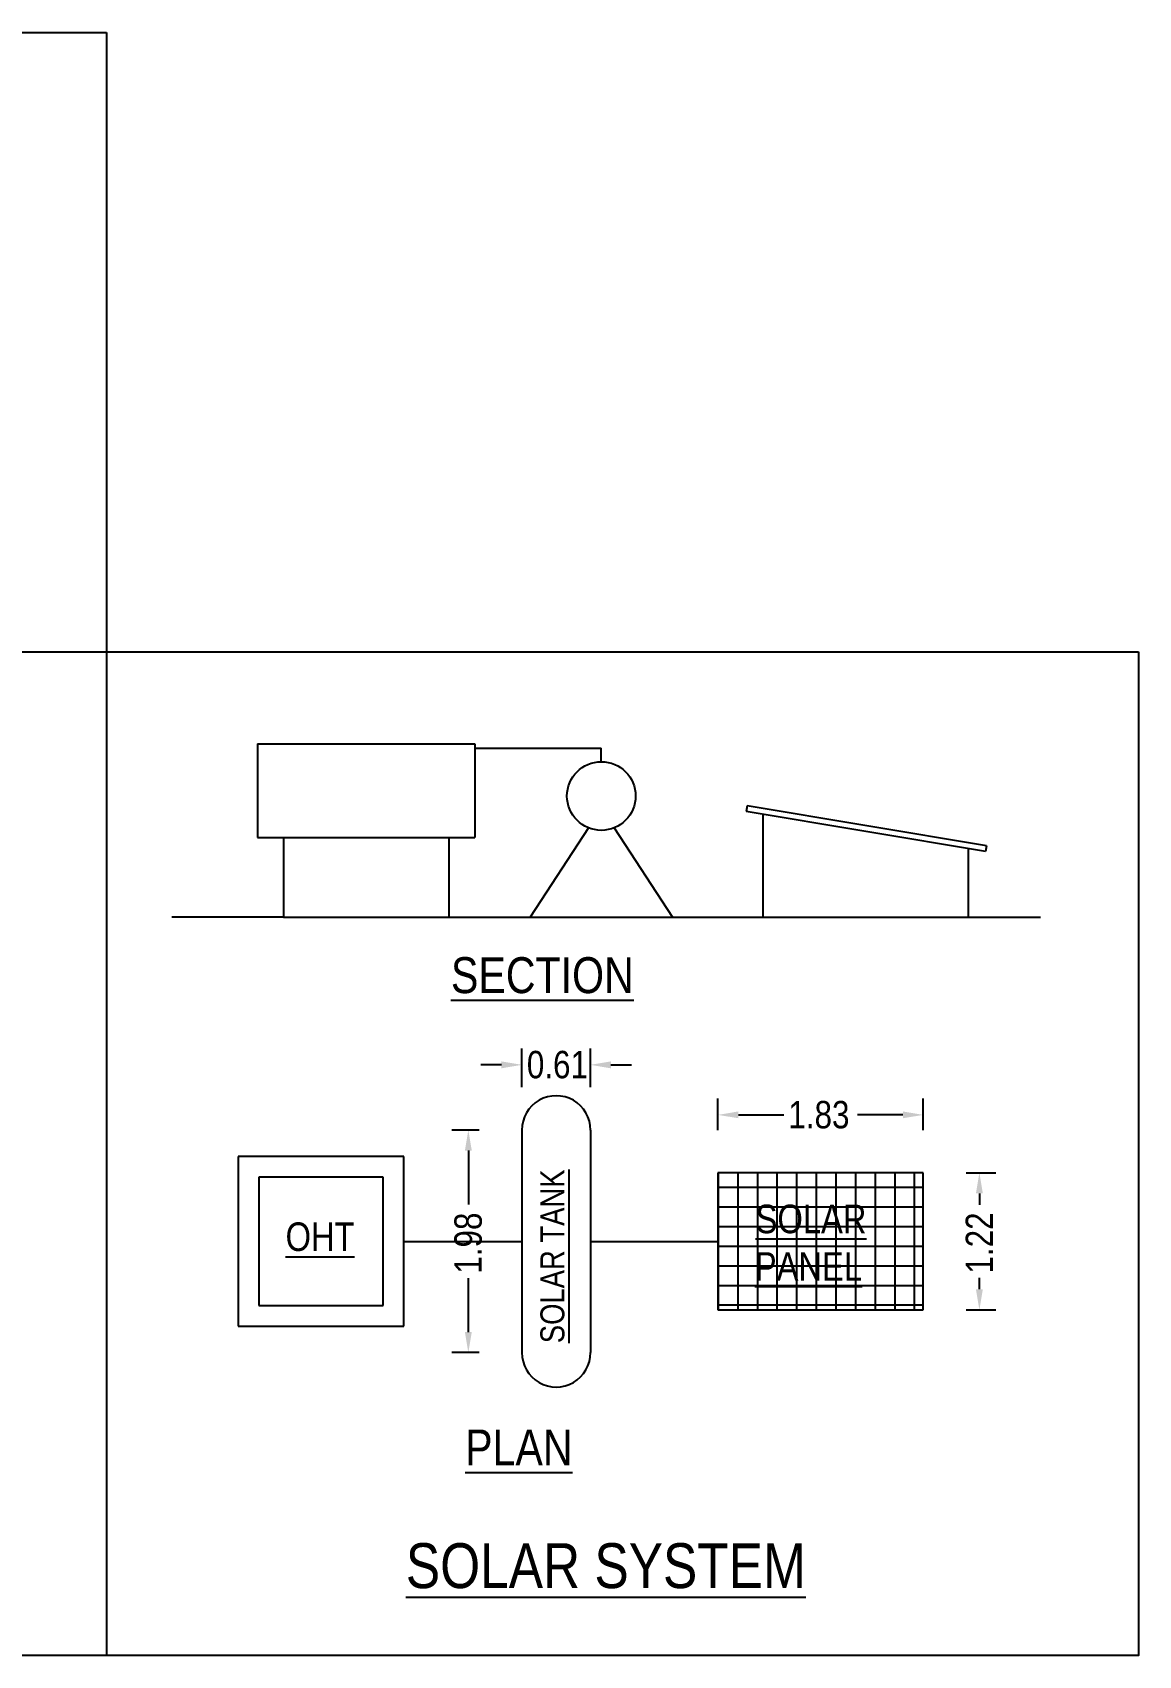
# Model space of a CAD drawing. Header units: metres. Extents: x 2865 to 2957, y -495 to -392.
# Drawn here: x 2945.23 to 2954.14, y -495.18 to -482.12 of the extents above; entities that cross this region are included whole.
import ezdxf

# ---------------------------------------------------------------- set-up
doc = ezdxf.new("R2010")
doc.units = ezdxf.units.M
doc.header["$LTSCALE"] = 12.7
doc.styles.get("Standard").update_dxf_attribs({"font": 'ARIALN.TTF'})

# ---------------------------------------------------------------- blocks, each defined once
blk = doc.blocks.new('A$C266C45A8')
h = blk.add_hatch()
h.set_pattern_fill('ANSI37', color=256, scale=1.516372, angle=45, style=0)
h.set_pattern_definition([(90, (-1881.26463, 86.21638), (-0.159219031, 0), []), (180, (-1881.26463, 86.21638), (0, -0.159219031), [])])
h.paths.add_polyline_path([(1.486, 2.121), (3.153, 2.121), (3.153, 3.233), (1.486, 3.233)])
h.paths.add_polyline_path([(1.749, 3.038), (2.765, 3.038), (2.765, 2.254), (1.749, 2.254)], flags=24)
for p, q in [((-2.249, 6.713), (-0.487, 6.713)), ((-2.249, 6.713), (-2.249, 5.953)), ((-0.487, 6.713), (-0.487, 5.953)), ((-0.487, 6.678), (0.54, 6.678)), ((0.54, 6.568), (0.54, 6.678)), ((1.723, 6.21), (1.716, 6.164)), ((3.665, 5.886), (1.723, 6.21)), ((3.657, 5.84), (1.716, 6.164)), ((1.853, 5.307), (1.853, 6.141)), ((-2.249, 5.953), (-0.487, 5.953)), ((-2.04, 5.953), (-2.04, 5.307)), ((-0.695, 5.307), (-0.695, 5.953)), ((0.437, 6.032), (-0.036, 5.307)), ((0.644, 6.032), (1.117, 5.307)), ((3.52, 5.307), (3.52, 5.863)), ((3.665, 5.886), (3.657, 5.84)), ((-2.04, 5.307), (-2.944, 5.307)), ((-2.04, 5.307), (-0.695, 5.307)), ((-0.695, 5.307), (4.103, 5.307)), ((0.263, 5.307), (0.818, 5.307)), ((-0.104, 3.928), (-0.104, 4.242)), ((0.451, 3.928), (0.451, 4.242)), ((-0.271, 4.109), (-0.438, 4.109)), ((0.618, 4.109), (0.785, 4.109)), ((1.486, 3.58), (1.486, 3.837)), ((3.153, 3.58), (3.153, 3.837)), ((1.653, 3.703), (2.022, 3.703)), ((2.987, 3.703), (2.618, 3.703)), ((-0.452, 3.58), (-0.672, 3.58)), ((-0.104, 3.58), (-0.104, 1.774)), ((0.451, 3.58), (0.451, 1.774)), ((-1.062, 3.365), (-2.407, 3.365)), ((-2.407, 3.365), (-2.407, 1.989)), ((-1.062, 1.989), (-1.062, 3.365)), ((-0.539, 3.414), (-0.539, 2.975)), ((-1.229, 3.198), (-2.24, 3.198)), ((-2.24, 3.198), (-2.24, 2.156)), ((-1.229, 2.156), (-1.229, 3.198)), ((3.153, 3.233), (1.486, 3.233)), ((1.486, 3.233), (1.486, 2.121)), ((3.153, 2.121), (3.153, 3.233)), ((3.501, 3.233), (3.741, 3.233)), ((3.608, 3.066), (3.608, 2.974)), ((-1.062, 2.677), (-0.104, 2.677)), ((0.451, 2.677), (1.486, 2.677)), ((-0.539, 1.941), (-0.539, 2.379)), ((3.608, 2.288), (3.608, 2.38)), ((-2.24, 2.156), (-1.229, 2.156)), ((1.486, 2.121), (3.153, 2.121)), ((3.501, 2.121), (3.741, 2.121)), ((-2.407, 1.989), (-1.062, 1.989)), ((-0.452, 1.774), (-0.672, 1.774))]:
    blk.add_line(p, q)
for centre, major_axis, start_param, end_param in [((0.54, 6.29), (0.197, 0.197), 5.497787, 11.780972), ((0.174, 3.58), (0.197, 0.197), 5.497787, 8.63938), ((0.174, 1.774), (-0.197, 0.197), 0.785398, 3.926991)]:
    blk.add_ellipse(centre, major_axis=major_axis, ratio=1, start_param=start_param, end_param=end_param)
for points in [[(-0.271, 4.137), (-0.271, 4.081), (-0.104, 4.109)], [(0.618, 4.137), (0.618, 4.081), (0.451, 4.109)], [(1.653, 3.731), (1.653, 3.676), (1.486, 3.703)], [(2.987, 3.731), (2.987, 3.676), (3.153, 3.703)], [(-0.567, 3.414), (-0.511, 3.414), (-0.539, 3.58)], [(3.58, 3.066), (3.636, 3.066), (3.608, 3.233)], [(3.58, 2.288), (3.636, 2.288), (3.608, 2.121)], [(-0.567, 1.941), (-0.511, 1.941), (-0.539, 1.774)]]:
    blk.add_solid(points)
for s, height, p in [('%%USECTION', 0.2914, (-0.68, 4.691)), ('0.61', 0.2223, (-0.064, 4)), ('1.83', 0.2223, (2.058, 3.594)), ('%%USOLAR', 0.2316, (1.792, 2.743)), ('%%UOHT', 0.2316, (-2.022, 2.599)), ('%%UPANEL', 0.2316, (1.786, 2.357)), ('%%UPLAN', 0.2914, (-0.565, 0.859)), ('%%USOLAR SYSTEM', 0.36419, (-1.046, -0.136))]:
    blk.add_text(s, height=height).set_placement(p)
for s, height, p in [('%%USOLAR TANK', 0.19424, (0.24, 1.851)), ('1.98', 0.2223, (-0.43, 2.415)), ('1.22', 0.2223, (3.719, 2.416))]:
    blk.add_text(s, height=height, rotation=90).set_placement(p)

msp = doc.modelspace()

# ---------------------------------------------------------------- linework, layer by layer
for points in [[(2954.1369, -487.1042), (2954.1369, -495.183), (2891.2671, -495.183), (2891.2671, -482.1172), (2945.8281, -482.1172)], [(2945.8281, -482.1172), (2945.8281, -495.183)], [(2927.4495, -487.1042), (2954.1369, -487.1042)]]:
    msp.add_lwpolyline(points)

# ---------------------------------------------------------------- block references
at = {"xscale": 0.99225, "yscale": 0.99225, "zscale": 0.99225}
msp.add_blockref('A$C266C45A8', (2949.2754, -494.5051), dxfattribs=at)

doc.saveas('drawing.dxf')
